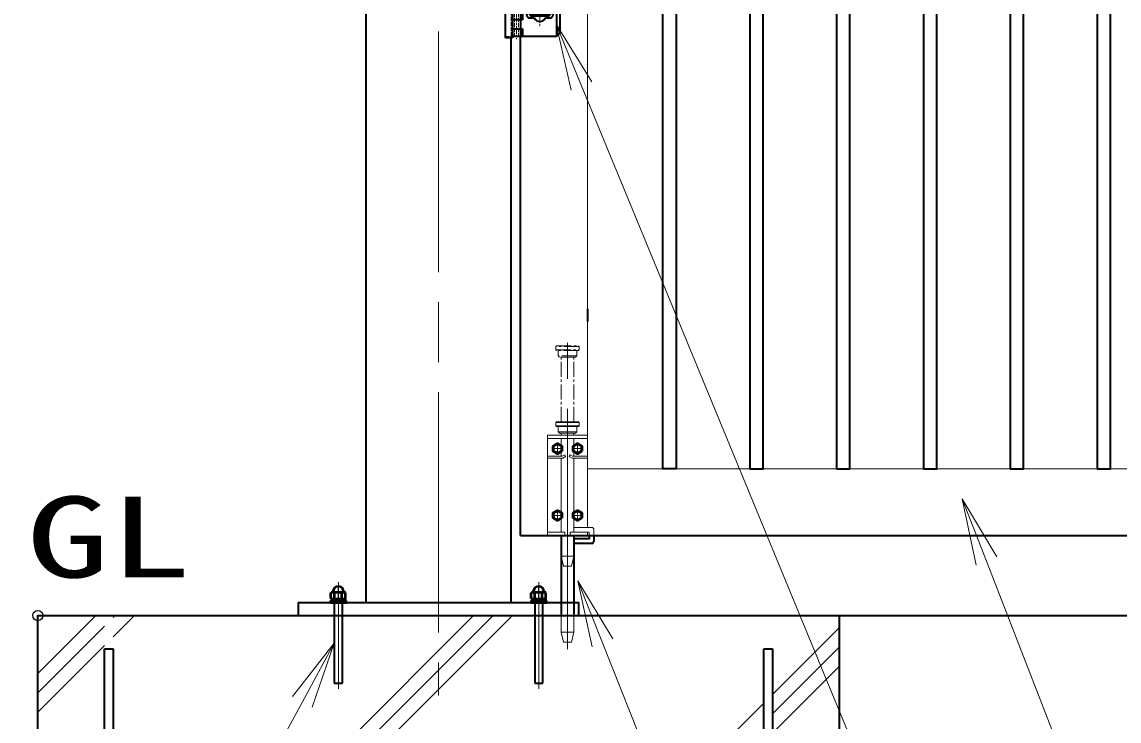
# Model space of a CAD drawing. Units: millimetres, scale not verified. Extents: x -11880 to 11880, y -8400 to 8400.
# Drawn here: x -889 to 754, y -811 to 236 of the extents above; entities that cross this region are included whole.
import ezdxf
from ezdxf.enums import TextEntityAlignment as Align

# ---------------------------------------------------------------- set-up
doc = ezdxf.new("R2010")
doc.units = ezdxf.units.MM
doc.header["$LTSCALE"] = 30
doc.header["$PDMODE"] = 32
doc.header["$PDSIZE"] = 15
for name, pattern in [('DASHED', [7.5, 6, -1.5]), ('USER1', [18, 12, -1.5, 3, -1.5]), ('USER2', [9, 6, -0.75, 1.5, -0.75]), ('USER3', [1.125, 0.75, -0.125, 0.125, -0.125])]:
    doc.linetypes.add(name, pattern=pattern)
for name, color, linetype, lineweight in [('0-1_外形線', 7, 'Continuous', 35), ('0-2_軸線', 200, 'USER1', 15), ('0-3_細線', 2, 'Continuous', 35), ('0-4_寸法線', 4, 'Continuous', 18), ('0-5_0', 7, 'Continuous', 18), ('0-7_隠れ線', 140, 'DASHED', 18), ('0-D_ハッチング', 253, 'Continuous', 13), ('0-E_AM_0N', 7, 'Continuous', 50), ('1-0_AM_7N', 6, 'USER2', 18), ('1-2_想像線', 112, 'USER3', 15)]:
    doc.layers.add(name, color=color, linetype=linetype, lineweight=lineweight)
doc.layers.add('0-6_Defpoints', color=7, linetype='Continuous')
doc.layers.add('1-3_文字2', color=254, linetype='Continuous')
doc.styles.add('ＭＳ ゴシック', font='')
doc.styles.get('ＭＳ ゴシック').set_extended_font_data('MS Gothic')

# ---------------------------------------------------------------- blocks, each defined once
blk = doc.blocks.new('S290')
at = {"layer": '0-4_寸法線'}
for points in [[(19803724.1, 80263127.9), (19769197.7, 80263127.9), (19757456.4, 80293390.3), (19756371.2, 80296187.2)], [(19757922.5, 80293571.2), (19756371.2, 80296187.2), (19756990.2, 80293209.5)]]:
    blk.add_lwpolyline(points, dxfattribs=at)
blk = doc.blocks.new('U147')
at = {"layer": '0-E_AM_0N'}
blk.add_lwpolyline([(645, 3787.4), (450, 3674.8), (255, 3787.4), (255, 4012.6), (450, 4125.2), (645, 4012.6)], close=True, dxfattribs=at)
blk.add_circle((450, 3900), 195, dxfattribs=at)
blk.add_circle((450, 3900), 195, dxfattribs=at)
at = {"layer": '1-0_AM_7N'}
for p, q in [((450, 4147.7), (450, 3652.3)), ((697.7, 3900), (202.3, 3900))]:
    blk.add_line(p, q, dxfattribs=at)
blk = doc.blocks.new('U148')
at = {"layer": '0-E_AM_0N'}
blk.add_lwpolyline([(-255, 3787.4), (-450, 3674.8), (-645, 3787.4), (-645, 4012.6), (-450, 4125.2), (-255, 4012.6)], close=True, dxfattribs=at)
blk.add_circle((-450, 3900), 195, dxfattribs=at)
blk.add_circle((-450, 3900), 195, dxfattribs=at)
at = {"layer": '1-0_AM_7N'}
for p, q in [((-450, 4147.7), (-450, 3652.3)), ((-202.3, 3900), (-697.7, 3900))]:
    blk.add_line(p, q, dxfattribs=at)
blk = doc.blocks.new('U149')
at = {"layer": '0-E_AM_0N'}
blk.add_lwpolyline([(645, 787.4), (450, 674.8), (255, 787.4), (255, 1012.6), (450, 1125.2), (645, 1012.6)], close=True, dxfattribs=at)
blk.add_circle((450, 900), 195, dxfattribs=at)
blk.add_circle((450, 900), 195, dxfattribs=at)
at = {"layer": '1-0_AM_7N'}
for p, q in [((450, 1147.7), (450, 652.3)), ((697.7, 900), (202.3, 900))]:
    blk.add_line(p, q, dxfattribs=at)
blk = doc.blocks.new('U150')
at = {"layer": '0-E_AM_0N'}
blk.add_lwpolyline([(-255, 787.4), (-450, 674.8), (-645, 787.4), (-645, 1012.6), (-450, 1125.2), (-255, 1012.6)], close=True, dxfattribs=at)
blk.add_circle((-450, 900), 195, dxfattribs=at)
blk.add_circle((-450, 900), 195, dxfattribs=at)
at = {"layer": '1-0_AM_7N'}
for p, q in [((-450, 1147.7), (-450, 652.3)), ((-202.3, 900), (-697.7, 900))]:
    blk.add_line(p, q, dxfattribs=at)
blk = doc.blocks.new('S300')
at = {"layer": '0-4_寸法線'}
for points in [[(19797022.2, 80225677), (19765635, 80225677), (19740216.6, 80289715.5), (19739109.8, 80292503.9)], [(19740681.3, 80289900), (19739109.8, 80292503.9), (19739751.8, 80289531)]]:
    blk.add_lwpolyline(points, dxfattribs=at)
blk = doc.blocks.new('S307')
at = {"layer": '0-4_寸法線'}
for points in [[(19806123.7, 80246872.2), (19767248.5, 80246872.2), (19739270.9, 80314736.4), (19738127.5, 80317509.9)], [(19739733.2, 80314926.9), (19738127.5, 80317509.9), (19738808.7, 80314545.8)]]:
    blk.add_lwpolyline(points, dxfattribs=at)
blk = doc.blocks.new('PROFSP00NL0D66')
at = {"layer": '0-1_外形線'}
for p, q in [((0, 210), (0, 0)), ((0, 16.5), (112.2, 33)), ((0, -210), (0, 0)), ((0, -16.5), (112.2, 0)), ((13.2, 315), (13.2, 18.4)), ((99, 315), (99, 31.1)), ((112.2, 210), (112.2, 0)), ((112.2, -210), (112.2, 0)), ((13.2, -315), (13.2, -14.6)), ((99, -315), (99, -1.9))]:
    blk.add_line(p, q, dxfattribs=at)
for points in [[(56.1, 315), (13.2, 315), (4.2, 306), (0, 210)], [(112.2, 210), (108, 306), (99, 315), (56.1, 315)], [(56.1, -315), (13.2, -315), (4.2, -306), (0, -210)], [(112.2, -210), (108, -306), (99, -315), (56.1, -315)]]:
    blk.add_lwpolyline(points, dxfattribs=at)
blk = doc.blocks.new('PROFSP00NKH4S6')
at = {"layer": '0-1_外形線'}
blk.add_lwpolyline([(0, -360), (75, -360), (75, 360), (0, 360)], close=True, dxfattribs=at)
blk = doc.blocks.new('U318')
at = {"layer": '0-E_AM_0N'}
for p, q in [((19728014.9, 80291962.5), (19728059.1, 80291988)), ((19728014.9, 80291713.5), (19728014.9, 80291962.5)), ((19728014.9, 80291713.5), (19728059.1, 80291688)), ((19728059.1, 80291988), (19728104.1, 80291988)), ((19728059.1, 80291688), (19728629.1, 80291688)), ((19728104.1, 80291988), (19728104.1, 80292003)), ((19728104.1, 80291988), (19728584.1, 80291988)), ((19728179.5, 80291713.5), (19728179.5, 80291962.5)), ((19728508.7, 80291713.5), (19728508.7, 80291962.5)), ((19728584.1, 80292003), (19728584.1, 80291988)), ((19728584.1, 80291988), (19728629.1, 80291988)), ((19728673.3, 80291962.5), (19728629.1, 80291988)), ((19728673.3, 80291713.5), (19728629.1, 80291688)), ((19728673.3, 80291713.5), (19728673.3, 80291962.5))]:
    blk.add_line(p, q, dxfattribs=at)
for centre, radius, start, end in [((19728344.1, 80292003), 240, 0, 180), ((19728097.2, 80291842.5), 145.5, 55.56153, 115.56153), ((19728097.2, 80291833.5), 145.5, 244.43847, 304.43847), ((19728344.1, 80291444.2), 543.8, 72.38303, 107.61697), ((19728344.1, 80292231.8), 543.8, 252.38303, 287.61697), ((19728591, 80291842.5), 145.5, 64.43847, 124.43847), ((19728591, 80291833.5), 145.5, 235.56153, 295.56153)]:
    blk.add_arc(centre, radius, start, end, dxfattribs=at)
at = {"layer": '1-0_AM_7N'}
blk.add_line((19728344.1, 80291660.3), (19728344.1, 80292270.8), dxfattribs=at)
blk = doc.blocks.new('PRCIRCLE')
at = {"layer": '0-5_0'}
blk.add_line((-30, 0), (30, 0), dxfattribs=at)
blk = doc.blocks.new('fhfhsfhshs')
at = {"layer": '0-1_外形線'}
blk.add_line((-856.2, -975), (-856.2, 975), dxfattribs=at)
blk.add_line((-856.2, -975), (-856.2, 975), dxfattribs=at)
at = {"layer": '0-2_軸線'}
for p, q in [((-1050, 1105.8), (-1050, -1105.8)), ((0, 0), (0, 541.4)), ((0, 0), (-541.4, 0)), ((0, 0), (541.4, 0)), ((0, 0), (0, -541.4))]:
    blk.add_line(p, q, dxfattribs=at)
at = {"layer": '0-3_細線'}
for p, q in [((-1536.3, -1035), (-1536.3, 1035)), ((-1536.3, 1035), (-1230, 1035)), ((-1230, 1035), (-1230, -1035)), ((-1230, 975), (-870, 975)), ((-780, 630), (-1230, 630)), ((-870, 975), (750, 975)), ((-870, 975), (-870, -975)), ((-780, 975), (-780, 630)), ((750, 975), (900, 825)), ((750, 975), (750, -975)), ((900, 825), (900, -825)), ((-780, 225), (-1230, 225)), ((-780, 225), (-780, -225)), ((-450, 150), (-259.8, 150)), ((-420, -75), (-420, 75)), ((-420, 75), (420, 75)), ((259.8, 150), (450, 150)), ((420, 75), (420, -75)), ((-780, -225), (-1230, -225)), ((-450, -150), (-259.8, -150)), ((420, -75), (-420, -75)), ((259.8, -150), (450, -150)), ((-1230, -630), (-780, -630)), ((-870, -975), (-1230, -975)), ((750, -975), (-870, -975)), ((-780, -630), (-780, -975)), ((900, -825), (750, -975)), ((-1230, -1035), (-1536.3, -1035))]:
    blk.add_line(p, q, dxfattribs=at)
for centre, radius, start, end in [((-450, 0), 150, 90, 270), ((0, 0), 300, 30, 150), ((450, 0), 150, 270, 90), ((0, 0), 300, 210, 330)]:
    blk.add_arc(centre, radius, start, end, dxfattribs=at)
at = {"layer": '0-7_隠れ線'}
for p, q in [((-1290, 1035), (-1290, -1035)), ((-1536.3, 975), (-1230, 975)), ((-1140, 975), (-1140, -975)), ((-960, 975), (-960, -975)), ((-1536.3, -975), (-1230, -975))]:
    blk.add_line(p, q, dxfattribs=at)
at = {"layer": '0-7_隠れ線', "xscale": 12.5, "yscale": 12.5}
blk.add_blockref('PRCIRCLE', (0, 0), dxfattribs=at)
blk = doc.blocks.new('shgfhdgdhgg')
at = {"layer": '0-1_外形線'}
blk.add_lwpolyline([(-18000, 0), (18000, 0), (18000, -33000), (-18000, -33000)], close=True, dxfattribs=at)
at = {"layer": '0-3_細線'}
for p, q in [((-15000, -29610), (-15000, -1500)), ((-15000, -1500), (-14610, -1500)), ((-14610, -1500), (-14610, -29610)), ((14610, -29610), (14610, -1500)), ((14610, -1500), (15000, -1500)), ((15000, -1500), (15000, -29610))]:
    blk.add_line(p, q, dxfattribs=at)
at = {"layer": '0-D_ハッチング'}
for p, q in [((-18000, -2607.2), (-15392.8, 0)), ((-14610, -16187.7), (1577.7, 0)), ((-14610, -87.2), (-14522.8, 0)), ((-14610, -17057.7), (2447.7, 0)), ((-14610, -957.2), (-13652.8, 0)), ((-14610, -17927.7), (3317.7, 0)), ((-18000, -3477.2), (-15000, -477.2)), ((15000, -3548.3), (18000, -548.3)), ((-18000, -4347.2), (-15000, -1347.2)), ((15000, -4418.3), (18000, -1418.3)), ((15000, -5288.3), (18000, -2288.3)), ((-12561.7, -31110), (14610, -3938.3))]:
    blk.add_line(p, q, dxfattribs=at)
blk = doc.blocks.new('S309')
at = {"layer": '0-4_寸法線'}
for points in [[(19650392.6, 80251810.9), (19707555.8, 80251810.9), (19726730.7, 80287065.4), (19728164.1, 80289700.8)], [(19727169.9, 80286826.5), (19728164.1, 80289700.8), (19726291.5, 80287304.3)]]:
    blk.add_lwpolyline(points, dxfattribs=at)
blk = doc.blocks.new('U323')
at = {"layer": '0-E_AM_0N'}
for p, q in [((19737014.9, 80291962.5), (19737059.1, 80291988)), ((19737014.9, 80291713.5), (19737014.9, 80291962.5)), ((19737014.9, 80291713.5), (19737059.1, 80291688)), ((19737059.1, 80291988), (19737104.1, 80291988)), ((19737059.1, 80291688), (19737629.1, 80291688)), ((19737104.1, 80291988), (19737104.1, 80292003)), ((19737104.1, 80291988), (19737584.1, 80291988)), ((19737179.5, 80291713.5), (19737179.5, 80291962.5)), ((19737508.7, 80291713.5), (19737508.7, 80291962.5)), ((19737584.1, 80292003), (19737584.1, 80291988)), ((19737584.1, 80291988), (19737629.1, 80291988)), ((19737673.3, 80291962.5), (19737629.1, 80291988)), ((19737673.3, 80291713.5), (19737629.1, 80291688)), ((19737673.3, 80291713.5), (19737673.3, 80291962.5))]:
    blk.add_line(p, q, dxfattribs=at)
for centre, radius, start, end in [((19737344.1, 80292003), 240, 0, 180), ((19737097.2, 80291842.5), 145.5, 55.56153, 115.56153), ((19737097.2, 80291833.5), 145.5, 244.43847, 304.43847), ((19737344.1, 80291444.2), 543.8, 72.38303, 107.61697), ((19737344.1, 80292231.8), 543.8, 252.38303, 287.61697), ((19737591, 80291842.5), 145.5, 64.43847, 124.43847), ((19737591, 80291833.5), 145.5, 235.56153, 295.56153)]:
    blk.add_arc(centre, radius, start, end, dxfattribs=at)
at = {"layer": '1-0_AM_7N'}
blk.add_line((19737344.1, 80291660.3), (19737344.1, 80292270.8), dxfattribs=at)

msp = doc.modelspace()

# ---------------------------------------------------------------- linework, layer by layer
at = {"layer": '0-1_外形線'}
for p, q in [((-373.11, -634.37), (-373.11, 1146.63)), ((-141.96, -533.37), (-141.96, 214.13)), ((-156.81, 212.13), (-156.81, -634.37)), ((-41.96, -193.87), (-41.96, -212.87)), ((-141.96, -533.37), (4858.04, -533.37)), ((-81.46, -533.37), (-81.46, -651.37)), ((-62.46, -533.37), (-62.46, -651.37)), ((-32.46, -533.37), (-32.46, -542.37)), ((-35.46, -545.37), (-62.46, -545.37)), ((-864.96, -653.37), (5588.04, -653.37))]:
    msp.add_line(p, q, dxfattribs=at)
for points in [[(91.04, -433.37), (71.04, -433.37), (71.04, 1046.63), (91.04, 1046.63)], [(201.04, -433.37), (221.04, -433.37), (221.04, 1046.63), (201.04, 1046.63)], [(331.04, -433.37), (351.04, -433.37), (351.04, 1046.63), (331.04, 1046.63)], [(461.04, -433.37), (481.04, -433.37), (481.04, 1046.63), (461.04, 1046.63)], [(591.04, -433.37), (611.04, -433.37), (611.04, 1046.63), (591.04, 1046.63)], [(721.04, -433.37), (741.04, -433.37), (741.04, 1046.63), (721.04, 1046.63)], [(-474.96, -653.37), (-54.96, -653.37), (-54.96, -634.37), (-474.96, -634.37)]]:
    msp.add_lwpolyline(points, close=True, dxfattribs=at)
msp.add_lwpolyline([(-39.46, -533.37), (-39.46, -538.37), (-62.46, -538.37)], dxfattribs=at)
msp.add_arc((-35.46, -542.37), 3, 270, 0, dxfattribs=at)
at = {"layer": '0-2_軸線'}
for p, q in [((-264.96, 1301.2), (-264.96, -772.95)), ((-71.96, -703.79), (-71.96, -244.72)), ((-414.96, -603.48), (-414.96, -763.23)), ((-114.96, -603.48), (-114.96, -763.23))]:
    msp.add_line(p, q, dxfattribs=at)
at = {"layer": '0-3_細線'}
for p, q in [((-408.96, -634.37), (-420.96, -634.37)), ((-420.96, -634.37), (-420.96, -754.37)), ((-408.96, -754.37), (-408.96, -634.37)), ((-120.96, -634.37), (-120.96, -754.37)), ((-108.96, -634.37), (-120.96, -634.37)), ((-108.96, -754.37), (-108.96, -634.37)), ((-420.96, -754.37), (-408.96, -754.37)), ((-120.96, -754.37), (-108.96, -754.37))]:
    msp.add_line(p, q, dxfattribs=at)
at = {"layer": '0-5_0'}
msp.add_line((-41.96, -193.87), (-41.96, 1046.63), dxfattribs=at)
msp.add_lwpolyline([(4758.04, 1046.63), (4758.04, -433.37), (-41.96, -433.37), (-41.96, -212.87)], dxfattribs=at)
at = {"layer": '0-6_Defpoints'}
msp.add_point((-864.96, -653.37), dxfattribs=at)
at = {"layer": '0-7_隠れ線'}
for p, q in [((-88.46, -363.37), (-89.46, -364.37)), ((-89.46, -369.37), (-89.46, -364.37)), ((-54.46, -364.37), (-89.46, -364.37)), ((-88.46, -370.37), (-89.46, -369.37)), ((-89.46, -369.37), (-54.46, -369.37)), ((-88.46, -363.37), (-55.46, -363.37)), ((-55.46, -370.37), (-88.46, -370.37)), ((-85.96, -378.37), (-85.96, -370.37)), ((-57.96, -378.37), (-57.96, -370.37)), ((-55.46, -363.37), (-54.46, -364.37)), ((-54.46, -369.37), (-55.46, -370.37)), ((-54.46, -369.37), (-54.46, -364.37)), ((-101.96, -383.37), (-41.96, -383.37)), ((-101.96, -533.37), (-101.96, -383.37)), ((-41.96, -388.37), (-101.96, -388.37)), ((-85.96, -378.37), (-83.96, -380.37)), ((-57.96, -378.37), (-85.96, -378.37)), ((-59.96, -380.37), (-83.96, -380.37)), ((-81.46, -383.37), (-81.46, -380.37)), ((-81.46, -388.37), (-81.46, -414.37)), ((-62.46, -380.37), (-62.46, -383.37)), ((-62.46, -388.37), (-62.46, -399.04)), ((-57.96, -378.37), (-59.96, -380.37)), ((-41.96, -383.37), (-41.96, -521.37)), ((-62.46, -407.7), (-62.46, -414.37)), ((-101.96, -414.37), (-79.73, -414.37)), ((-101.96, -417.37), (-79.02, -417.37)), ((-81.46, -417.37), (-81.46, -528.37)), ((-75.94, -412.48), (-79.73, -414.37)), ((-74.59, -415.16), (-79.02, -417.37)), ((-75.94, -412.48), (-74.59, -415.16)), ((-67.99, -412.48), (-69.33, -415.16)), ((-69.33, -415.16), (-64.91, -417.37)), ((-64.2, -414.37), (-67.99, -412.48)), ((-64.91, -417.37), (-41.96, -417.37)), ((-41.96, -414.37), (-64.2, -414.37)), ((-62.46, -417.37), (-62.46, -528.37)), ((-62.46, -521.37), (-35.46, -521.37)), ((-32.46, -524.37), (-32.46, -533.37)), ((-75.96, -528.37), (-101.96, -528.37)), ((-75.96, -533.37), (-101.96, -533.37)), ((-75.96, -528.37), (-75.96, -533.37)), ((-67.96, -533.37), (-75.96, -533.37)), ((-41.96, -528.37), (-67.96, -528.37)), ((-67.96, -528.37), (-67.96, -533.37)), ((-41.96, -533.37), (-67.96, -533.37)), ((-41.96, -528.37), (-41.96, -533.37)), ((-77.96, -579.37), (-81.46, -564.37)), ((-62.46, -564.37), (-81.46, -564.37)), ((-65.96, -579.37), (-62.46, -564.37)), ((-65.96, -579.37), (-77.96, -579.37)), ((-81.46, -678.37), (-81.46, -651.37)), ((-62.46, -651.37), (-62.46, -678.37)), ((-77.96, -693.37), (-81.46, -678.37)), ((-62.46, -678.37), (-81.46, -678.37)), ((-65.96, -693.37), (-62.46, -678.37)), ((-65.96, -693.37), (-77.96, -693.37))]:
    msp.add_line(p, q, dxfattribs=at)
msp.add_lwpolyline([(-62.46, -528.37), (-39.46, -528.37), (-39.46, -533.37)], dxfattribs=at)
msp.add_arc((-35.46, -524.37), 3, 0, 90, dxfattribs=at)
at = {"layer": '1-2_想像線'}
for p, q in [((-88.46, -249.37), (-89.46, -250.37)), ((-89.46, -255.37), (-89.46, -250.37)), ((-54.46, -250.37), (-89.46, -250.37)), ((-88.46, -256.37), (-89.46, -255.37)), ((-89.46, -255.37), (-54.46, -255.37)), ((-88.46, -249.37), (-55.46, -249.37)), ((-55.46, -256.37), (-88.46, -256.37)), ((-85.96, -264.37), (-85.96, -256.37)), ((-57.96, -264.37), (-57.96, -256.37)), ((-55.46, -249.37), (-54.46, -250.37)), ((-54.46, -255.37), (-55.46, -256.37)), ((-54.46, -255.37), (-54.46, -250.37)), ((-85.96, -264.37), (-83.96, -266.37)), ((-57.96, -264.37), (-85.96, -264.37)), ((-59.96, -266.37), (-83.96, -266.37)), ((-81.46, -363.37), (-81.46, -266.37)), ((-62.46, -363.37), (-62.46, -266.37)), ((-57.96, -264.37), (-59.96, -266.37))]:
    msp.add_line(p, q, dxfattribs=at)

# ---------------------------------------------------------------- block references
at = {"layer": '0-1_外形線', "xscale": 0.03333333, "yscale": 0.03333333}
for name, p in [('fhfhsfhshs', (-113.27, 246.63)), ('shgfhdgdhgg', (-264.96, -653.37))]:
    msp.add_blockref(name, p, dxfattribs=at)
at = {"layer": '0-4_寸法線', "xscale": 0.03333333, "yscale": 0.03333333}
for name in ['S307', 'S290', 'S300', 'S309']:
    msp.add_blockref(name, (-658026.43, -2677017.73), dxfattribs=at)
at = {"layer": '0-5_0', "xscale": 0.03333333, "yscale": 0.03333333, "rotation": 90}
for name, p in [('PROFSP00NKH4S6', (-414.96, -634.37)), ('PROFSP00NL0D66', (-414.96, -631.87)), ('PROFSP00NKH4S6', (-114.96, -634.37)), ('PROFSP00NL0D66', (-114.96, -631.87))]:
    msp.add_blockref(name, p, dxfattribs=at)
at = {"layer": '0-E_AM_0N', "xscale": 0.03333333, "yscale": 0.03333333}
for name, p in [('U148', (-71.96, -533.37)), ('U147', (-71.96, -533.37)), ('U150', (-71.96, -533.37)), ('U149', (-71.96, -533.37)), ('U318', (-658026.43, -2677017.73)), ('U323', (-658026.43, -2677017.73))]:
    msp.add_blockref(name, p, dxfattribs=at)

# ---------------------------------------------------------------- texts
at = {"layer": '1-3_文字2', "style": 'ＭＳ ゴシック', "width": 1.5}
msp.add_text('GL', height=121.2, dxfattribs=at).set_placement((-881.9, -632.67), align=Align.BOTTOM_LEFT)

doc.saveas('drawing.dxf')
